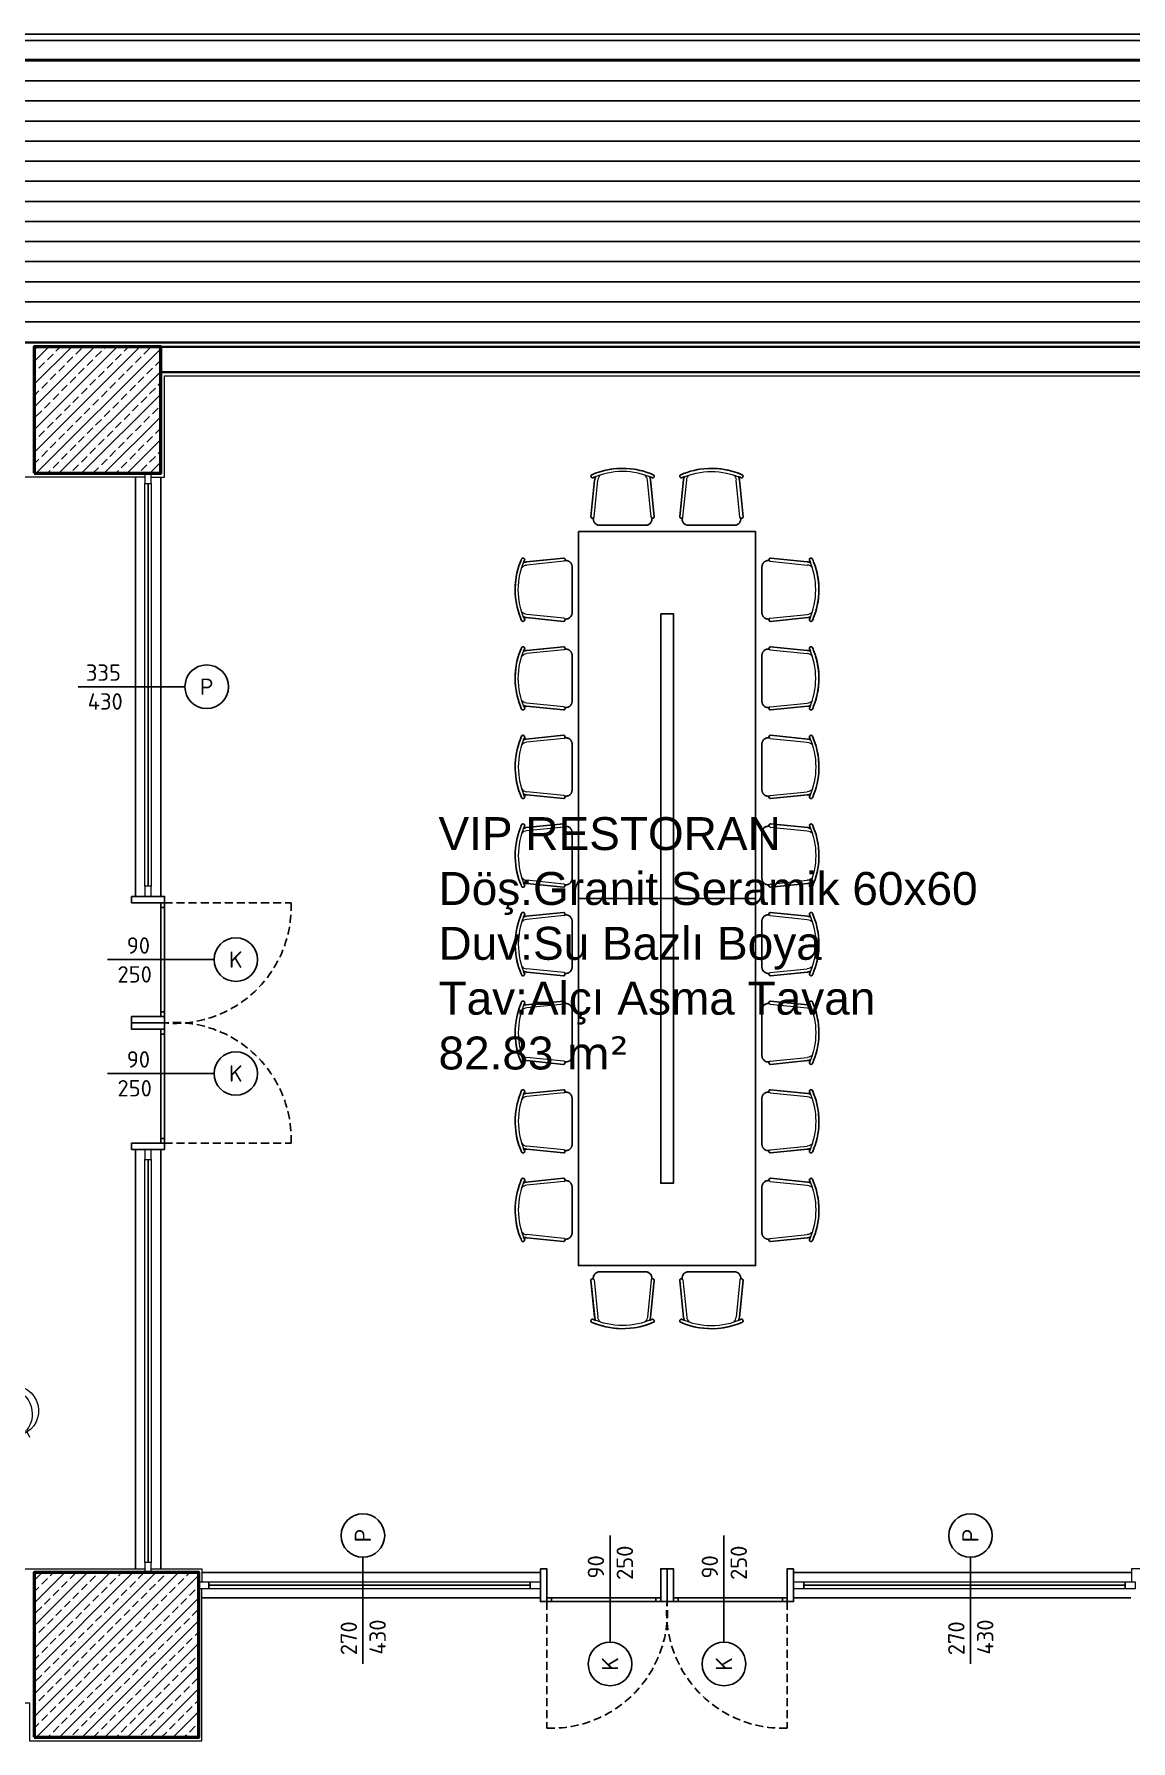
# Model space of a CAD drawing. Header units: millimetres. Extents: x 1443065 to 1517367, y 3763150 to 3779068.
# Drawn here: x 1490142 to 1491008, y 3769314 to 3770663 of the extents above; entities that cross this region are included whole.
import ezdxf
from ezdxf.enums import TextEntityAlignment as Align

# ---------------------------------------------------------------- set-up
doc = ezdxf.new("R2010")
doc.units = ezdxf.units.MM
doc.set_wipeout_variables(frame=1)
doc.linetypes.add('HIDDEN', pattern=[9.524999999999995, 6.349999999999998, -3.174999999999998])
for name, color, linetype, lineweight in [('7-mobilya Soft', 122, 'Continuous', 0), ('A_TEFRIS', 173, 'Continuous', 9), ('DUVAR', 2, 'Continuous', 35), ('MAHAL', 52, 'Continuous', 13), ('MERDIVEN', 4, 'Continuous', 20), ('SIVA', 3, 'Continuous', 9), ('TASIYICI', 170, 'Continuous', 50), ('TEFRIS', 165, 'Continuous', 15)]:
    doc.layers.add(name, color=color, linetype=linetype, lineweight=lineweight)
for name, color, linetype in [('m-DOG_', 4, 'Continuous'), ('m-DOG_gor', 8, 'Continuous'), ('m-TAR_', 8, 'Continuous'), ('m-TAR_duvar', 8, 'Continuous'), ('m-TFR_vitrifiye', 1, 'Continuous'), ('m-YAZ_poz', 7, 'Continuous')]:
    doc.layers.add(name, color=color, linetype=linetype)
doc.styles.add('mono', font='isocpeur.ttf')
doc.styles.get("Standard").update_dxf_attribs({"font": 'arial.ttf'})
pattern_1 = [(45, (67479.78899461869, -85074.44278848497), (-8.98025612106915, 8.98025612106915), []), (45, (67488.76925461856, -85074.44278848497), (-8.98025612106915, 8.98025612106915), [6.349999999999998, -3.174999999999998])]

# ---------------------------------------------------------------- blocks, each defined once
blk = doc.blocks.new('ghb')
at = {"layer": 'm-DOG_', "linetype": 'HIDDEN'}
blk.add_line((41827.41094252739, -9142.689944920046), (41827.41094252808, -9042.689944920048), dxfattribs=at)
at = {"layer": 'm-DOG_'}
for p, q in [((41741.17932292038, -9145.689944919413), (41741.17932292041, -9142.689944919412)), ((41823.64256213435, -9145.689944920025), (41823.64256213437, -9142.689944920021))]:
    blk.add_line(p, q, dxfattribs=at)
for points in [[(41732.41094252728, -9168.689944919352), (41737.41094252728, -9168.689944919388), (41737.4109425274, -9142.689944919388), (41732.41094252739, -9142.689944919352)], [(41827.41094252739, -9142.689944920046), (41737.4109425274, -9142.689944919428), (41737.41094252739, -9145.689944919428), (41827.41094252739, -9145.689944920048)], [(41832.41094252728, -9168.68994492008), (41827.4109425273, -9168.689944920048), (41827.41094252739, -9142.689944920046), (41832.4109425274, -9142.689944920081)]]:
    blk.add_lwpolyline(points, close=True, dxfattribs=at)
at = {"layer": 'm-DOG_', "linetype": 'HIDDEN'}
blk.add_arc((41824.08151017875, -9134.651984188758), 92.02228961631478, 87.9265451171631, 185.0110563108303, dxfattribs=at)
blk = doc.blocks.new('m-penpoz')
blk.add_line((-6.3904228682e-06, -1.625152809643168), (0, 0))
blk.add_circle((-2.274e-13, 0.3319539039376877), 0.3319539039375661)
blk.add_attdef('POZNO', text='', height=0.18).set_placement((-2.274e-13, 0.3319539039376877), align=Align.MIDDLE)
blk.add_attdef('HEIGHT', text='', height=0.18, rotation=90).set_placement((0.0692100438941452, -1.625152809643168), align=Align.TOP_LEFT)
blk.add_attdef('WIDTH', text='', height=0.18, rotation=90).set_placement((-6.3904228682e-06, -1.625152809643168), align=Align.BOTTOM_LEFT)
blk = doc.blocks.new('A$C20627317')
at = {"ltscale": 40}
blk.add_wipeout([(321.6671999980846, -4.25188471668791e-11), (-321.66719999804315, 4.517862924694414e-11), (-308.96208315776676, 410.4237447023186), (-306.50885096505584, 429.4709534734466), (-298.58293372382957, 461.6360425117842), (-289.7662389240968, 486.7696523349114), (-275.92078043387033, 516.7248242508955), (-259.67526352586566, 544.0261204965792), (-235.38948689660623, 575.8492555763793), (-202.0455347254989, 608.8071869034444), (-170.88061431107667, 632.1085692293632), (-153.3338743090262, 642.7875364564647), (-120.28945487761746, 658.9475974274343), (-89.04500012654648, 670.0951349049726), (-63.68400211171979, 676.5064677387558), (-31.359404333175576, 681.5000397755801), (-5.502264464681048, 683.0361233404642), (19.34637141569158, 682.4893193090596), (46.76870456087465, 679.5709072510342), (69.32894759830026, 675.3019734675088), (108.57056280892516, 663.6153504106707), (143.72887220659823, 648.0524112490181), (170.7750907618863, 632.25777302828), (203.7559499234602, 607.4486406419015), (236.20000849635255, 575.0559385648069), (257.7958968660754, 546.9941073272593), (277.0683320204921, 514.7671507757597), (290.51650575854444, 485.18596662239986), (301.01164785763194, 453.65816666873576), (308.0342746853503, 421.5664790725741), (309.0846925952394, 410.42374470223433)], dxfattribs=at).dxf.layer = '7-mobilya Soft'
at = {"layer": '7-mobilya Soft', "ltscale": 40}
for p, q in [((-308.9620831577558, 410.4237447022677), (-248.3777482087826, 410.4237447022677)), ((-261.0828650490366, 2.18279e-11), (-248.3777482087826, 410.4237447022677)), ((-254.611386997356, -3.638e-12), (-231.2584301224197, 409.0162949631266)), ((254.6113869973997, -5.82077e-11), (231.3810395598775, 409.0162949631012)), ((261.0828650491094, -3.27418e-11), (248.5003576462696, 410.4237447022097)), ((309.0846925952428, 410.4237447021803), (248.5003576462696, 410.4237447022097))]:
    blk.add_line(p, q, dxfattribs=at)
for centre, radius, start, end in [((0.061304718728934, 370.9869517081207), 251.5496445260537, 9.019777443950742, 170.9802225560286), ((0.061304718728934, 295.0483033123601), 257.8711361278607, 26.22882164304686, 153.7711783590226)]:
    blk.add_arc(centre, radius, start, end, dxfattribs=at)
blk = doc.blocks.new('fffef')
for p, q in [((0.01405929276370443, 18.50714374435483), (0, 17.93698811996728)), ((0, 17.93698811996728), (0, -18.13245018434827)), ((0.03754999596276321, 18.74407912205788), (0.01405929276370443, 18.50714374435483)), ((0.06755498819984496, 18.95158766082022), (0.03754999596276321, 18.74407912205788)), ((0.1264116161328275, 19.24965037437505), (0.06755498819984496, 18.95158766082022)), ((0.2336183594306931, 19.64294879618683), (0.1264116161328275, 19.24965037437505)), ((0.3515220879926346, 19.97409431429696), (0.2336183594306931, 19.64294879618683)), ((0.5267691205372103, 20.3663269711833), (0.3515220879926346, 19.97409431429696)), ((0.6795472257945221, 20.64913209230872), (0.5267691205372103, 20.3663269711833)), ((0.8439943745324854, 20.91230939680827), (0.6795472257945221, 20.64913209230872)), ((1.109151244163513, 21.27272022992838), (0.8439943745324854, 20.91230939680827)), ((1.365592243120773, 21.56626442752895), (1.109151244163513, 21.27272022992838)), ((1.554884523298824, 21.75614710216178), (1.365592243120773, 21.56626442752895)), ((1.814422135095811, 21.98629160126438), (1.554884523298824, 21.75614710216178)), ((2.034087365784217, 22.15779020058108), (1.814422135095811, 21.98629160126438)), ((2.253426564304391, 22.31052801539772), (2.034087365784217, 22.15779020058108)), ((2.607380195200676, 22.52282265940448), (2.253426564304391, 22.31052801539772)), ((2.963858928967966, 22.69908237218624), (2.607380195200676, 22.52282265940448)), ((3.292870722681982, 22.83199373990647), (2.963858928967966, 22.69908237218624)), ((3.656671015254688, 22.94861746122479), (3.292870722681982, 22.83199373990647)), ((4.089638742763782, 23.04887595734908), (3.656671015254688, 22.94861746122479)), ((4.38983432968962, 23.09508031915175), (4.089638742763782, 23.04887595734908)), ((4.788299357780488, 23.12796645777416), (4.38983432968962, 23.09508031915175)), ((5.369362348195864, 23.11878866620827), (4.788299357780488, 23.12796645777416)), ((5.70085881248815, 23.0830861965369), (5.369362348195864, 23.11878866620827)), ((5.530915553943487, 23.85820681607584), (5.524505461420631, 23.73044912042678)), ((5.524505461420631, 23.73044912042678), (5.526499099098146, 23.65913847880438)), ((5.526499099098146, 23.65913847880438), (5.552073331957217, 23.46660667171818)), ((5.57253482658416, 24.07728957606014), (5.530915553943487, 23.85820681607584)), ((5.552073331957217, 23.46660667171818), (5.590929993573809, 23.32406203792198)), ((5.668863237602636, 24.32008003405645), (5.57253482658416, 24.07728957606014)), ((5.590929993573809, 23.32406203792198), (5.639347434043884, 23.20132742685382)), ((5.639347434043884, 23.20132742685382), (5.67049249264528, 23.1377007868432)), ((5.769699925353052, 24.48263955352013), (5.668863237602636, 24.32008003405645)), ((5.67049249264528, 23.1377007868432), (5.687873585469788, 23.10567510125111)), ((5.687873585469788, 23.10567510125111), (5.70085881248815, 23.0830861965369)), ((5.831171458266908, 24.56038034617086), (5.769699925353052, 24.48263955352013)), ((5.941649860295001, 24.67429229125264), (5.831171458266908, 24.56038034617086)), ((6.069759016914759, 24.77666787465569), (5.941649860295001, 24.67429229125264)), ((6.263776824082015, 24.88830252087791), (6.069759016914759, 24.77666787465569)), ((6.362135538773146, 24.92903325942461), (6.263776824082015, 24.88830252087791)), ((6.41188684469671, 24.94609014689922), (6.362135538773146, 24.92903325942461)), ((6.546436415490462, 24.98118978543789), (6.41188684469671, 24.94609014689922)), ((6.669237601890927, 25), (6.546436415490462, 24.98118978543789)), ((35.76894547880511, 22.06719486243674), (6.669237601890927, 25)), ((36.03980337321991, 22.03989653260214), (35.76894547880511, 22.06719486243674)), ((36.4057819719601, 21.99870881147217), (36.03980337321991, 22.03989653260214)), ((36.83288017139421, 21.91584285645513), (36.4057819719601, 21.99870881147217)), ((37.24373831480625, 21.79901331561268), (36.83288017139421, 21.91584285645513)), ((37.64747934788465, 21.64606803961215), (37.24373831480625, 21.79901331561268)), ((37.45658669952536, 23.71688661174267), (37.45386391956708, 23.63057393496274)), ((37.45386391956708, 23.63057393496274), (37.56293610084685, 23.38378488196759)), ((37.46847039679415, 23.83005233493168), (37.45658669952536, 23.71688661174267)), ((37.51335781090893, 24.02983005318674), (37.46847039679415, 23.83005233493168)), ((37.57826785964426, 24.20087881479412), (37.51335781090893, 24.02983005318674)), ((37.56293610084685, 23.38378488196759), (37.65189409724553, 23.18146212951979)), ((37.66943696435192, 24.36810424301075), (37.57826785964426, 24.20087881479412)), ((37.92869966669241, 21.51518357166788), (37.64747934788465, 21.64606803961215)), ((37.65189409724553, 23.18146212951979), (37.76989068248076, 22.90980552433757)), ((37.78220327332383, 24.52021780033829), (37.66943696435192, 24.36810424301075)), ((37.76989068248076, 22.90980552433757), (38.47746195358923, 21.1941590293427)), ((37.88065780058969, 24.62393807427725), (37.78220327332383, 24.52021780033829)), ((37.98430758839822, 24.71290303760907), (37.88065780058969, 24.62393807427725)), ((38.21014297034708, 21.36214320594445), (37.92869966669241, 21.51518357166788)), ((38.14069940807531, 24.81775456672767), (37.98430758839822, 24.71290303760907)), ((38.30341910314746, 24.89748435572255), (38.14069940807531, 24.81775456672767)), ((38.47746195358923, 21.1941590293427), (38.21014297034708, 21.36214320594445)), ((38.4936741591373, 24.95973952102941), (38.30341910314746, 24.89748435572255)), ((38.70129871190875, 24.99455556130852), (38.4936741591373, 24.95973952102941)), ((38.91126653351239, 24.99717112304643), (38.70129871190875, 24.99455556130852)), ((39.17745367836324, 24.95341021570493), (38.91126653351239, 24.99717112304643)), ((39.35808134090621, 24.8912586508377), (39.17745367836324, 24.95341021570493)), ((39.51568542025052, 24.8120629566256), (39.35808134090621, 24.8912586508377)), ((39.63086226049927, 24.73653721049777), (39.51568542025052, 24.8120629566256)), ((39.73469118887442, 24.65266766468994), (39.63086226049927, 24.73653721049777)), ((39.82694538132637, 24.44550506721134), (39.73469118887442, 24.65266766468994)), ((39.9788302660163, 24.09978977046558), (39.82694538132637, 24.44550506721134)), ((40.35471767539275, 23.21781614085194), (39.9788302660163, 24.09978977046558)), ((40.82012468902394, 22.06815923127579), (40.35471767539275, 23.21781614085194)), ((41.34930821321905, 20.67074158685864), (40.82012468902394, 22.06815923127579)), ((41.99579713642015, 18.80309068263159), (41.34930821321905, 20.67074158685864)), ((42.80407469710917, 16.13093966603628), (41.99579713642015, 18.80309068263159)), ((43.53790232600295, 13.20321505653556), (42.80407469710917, 16.13093966603628)), ((44.14468849165132, 10.12408943579067), (43.53790232600295, 13.20321505653556)), ((44.5566511171055, 7.301495724124834), (44.14468849165132, 10.12408943579067)), ((44.81493617681554, 4.722431955276988), (44.5566511171055, 7.301495724124834)), ((44.98403495046659, 1.388016326236539), (44.81493617681554, 4.722431955276988)), ((44.95507263284526, -2.32815988335642), (44.98403495046659, 1.388016326236539)), ((43.42676265494083, -13.68945376414922), (43.97615625726758, -11.06891504352097)), ((43.97615625726758, -11.06891504352097), (44.29436777308001, -9.201403457554989)), ((44.29436777308001, -9.201403457554989), (44.69056339623057, -6.103325845848303)), ((44.69056339623057, -6.103325845848303), (44.95507263284526, -2.32815988335642)), ((0, -18.13245018434827), (0.03442191553767771, -18.7181414742081)), ((0.03442191553767771, -18.7181414742081), (0.09750190886552446, -19.11505512340227)), ((0.09750190886552446, -19.11505512340227), (0.2496738619229291, -19.69270708042313)), ((0.2496738619229291, -19.69270708042313), (0.3378749538678676, -19.93926784369978)), ((0.3378749538678676, -19.93926784369978), (0.5192992401716765, -20.35130590311019)), ((0.5192992401716765, -20.35130590311019), (0.7056000966695137, -20.6933346936712)), ((0.7056000966695137, -20.6933346936712), (0.9665036988444626, -21.08726110696443)), ((0.9665036988444626, -21.08726110696443), (1.242265884968219, -21.43084893535706)), ((1.242265884968219, -21.43084893535706), (1.500622064457275, -21.70377403750899)), ((1.500622064457275, -21.70377403750899), (1.8726622297836, -22.03370106974035)), ((1.8726622297836, -22.03370106974035), (2.291601849370636, -22.3353752916446)), ((2.291601849370636, -22.3353752916446), (2.849227118334966, -22.64622643173789)), ((2.849227118334966, -22.64622643173789), (3.35478252597386, -22.85402401763713)), ((3.35478252597386, -22.85402401763713), (4.07636856843601, -23.04640022260719)), ((4.07636856843601, -23.04640022260719), (4.600834379729349, -23.11649139682413)), ((4.600834379729349, -23.11649139682413), (5, -23.13245018434827)), ((5, -23.13245018434827), (5.386173136881553, -23.11751490892493)), ((5.386173136881553, -23.11751490892493), (5.562809422815917, -23.10067376561346)), ((5.539888792613056, -23.53288251796039), (5.526227758498862, -23.66416517345351)), ((5.526227758498862, -23.66416517345351), (5.530915553943487, -23.85820681604673)), ((5.530915553943487, -23.85820681604673), (5.538424794824095, -23.91843395275646)), ((5.538424794824095, -23.91843395275646), (5.564807633083547, -24.04865590762347)), ((5.579919758543838, -23.3584464598971), (5.539888792613056, -23.53288251796039)), ((5.562809422815917, -23.10067376561346), (5.605834955262253, -23.0956108715618)), ((5.564807633083547, -24.04865590762347), (5.613752456993097, -24.19933804339962)), ((5.621492275444325, -23.24241947868722), (5.579919758543838, -23.3584464598971)), ((5.605834955262253, -23.0956108715618), (5.657404625409981, -23.08904368779622)), ((5.613752456993097, -24.19933804339962), (5.672625534876715, -24.32724748327746)), ((5.70085881248815, -23.08308619650779), (5.621492275444325, -23.24241947868722)), ((5.657404625409981, -23.08904368779622), (5.70085881248815, -23.08308619650779)), ((5.672625534876715, -24.32724748327746), (5.73379231209401, -24.4307690494752)), ((5.73379231209401, -24.4307690494752), (5.804785208660178, -24.52851969920448)), ((5.804785208660178, -24.52851969920448), (5.865016592986649, -24.59836554102367)), ((5.865016592986649, -24.59836554102367), (5.948068490542937, -24.68009571440052)), ((5.948068490542937, -24.68009571440052), (6.044189286418259, -24.75832639605505)), ((6.044189286418259, -24.75832639605505), (6.144965438899817, -24.82538512308383)), ((6.144965438899817, -24.82538512308383), (6.230090430006385, -24.87207289601793)), ((6.230090430006385, -24.87207289601793), (6.341640509606805, -24.92133135531913)), ((6.341640509606805, -24.92133135531913), (6.455097382713575, -24.95907906710636)), ((6.455097382713575, -24.95907906710636), (6.55812572632567, -24.98351084050955)), ((6.55812572632567, -24.98351084050955), (6.669237601861823, -25)), ((6.669237601861823, -25), (36.16453940107021, -22.0288921998872)), ((36.16453940107021, -22.0288921998872), (36.50752323042252, -21.98242041256162)), ((36.50752323042252, -21.98242041256162), (36.76773053366924, -21.93096743250499)), ((36.76773053366924, -21.93096743250499), (36.98865179237328, -21.87595890532248)), ((36.98865179237328, -21.87595890532248), (37.20223905975581, -21.81253717580694)), ((37.20223905975581, -21.81253717580694), (37.42066043359227, -21.73684285063064)), ((37.42066043359227, -21.73684285063064), (37.60436258971458, -21.66430992094683)), ((38.47746195358923, -21.1941590293136), (37.4538647881709, -23.62903153314255)), ((37.4538647881709, -23.62903153314255), (37.48158877639798, -23.90473741811002)), ((37.48158877639798, -23.90473741811002), (37.59767532051774, -24.24147199749132)), ((37.59767532051774, -24.24147199749132), (37.72163761674892, -24.44401711554383)), ((37.60436258971458, -21.66430992094683), (37.82633908218122, -21.56526660351665)), ((37.72163761674892, -24.44401711554383), (37.87268422049237, -24.61631042551016)), ((37.82633908218122, -21.56526660351665), (38.08801309615956, -21.43140227181721)), ((37.87268422049237, -24.61631042551016), (38.03914282363257, -24.75326756082359)), ((38.03914282363257, -24.75326756082359), (38.26257238470134, -24.87994318411802)), ((38.08801309615956, -21.43140227181721), (38.34430058859289, -21.2807530144928)), ((38.26257238470134, -24.87994318411802), (38.52061304269591, -24.96613165232702)), ((38.34430058859289, -21.2807530144928), (38.47746195358923, -21.1941590293136)), ((38.52061304269591, -24.96613165232702), (38.73798630028614, -24.99734056793386)), ((38.73798630028614, -24.99734056793386), (38.94037415634375, -24.9949855459854)), ((38.94037415634375, -24.9949855459854), (39.05754290451296, -24.97981569133117)), ((39.05754290451296, -24.97981569133117), (39.18467587421765, -24.95145545364358)), ((39.18467587421765, -24.95145545364358), (39.34783202316612, -24.89555749113788)), ((39.34783202316612, -24.89555749113788), (39.4436364749854, -24.85143345984397)), ((39.4436364749854, -24.85143345984397), (39.57669886361691, -24.77412227613968)), ((39.57669886361691, -24.77412227613968), (39.67396701819962, -24.70373577368446)), ((39.67396701819962, -24.70373577368446), (39.73469118887442, -24.65266766474815)), ((39.73469118887442, -24.65266766474815), (40.15330029831966, -23.69524175350671)), ((40.15330029831966, -23.69524175350671), (40.84280775723164, -22.01034099768731)), ((40.84280775723164, -22.01034099768731), (41.83670660038479, -19.2814908317232)), ((41.83670660038479, -19.2814908317232), (42.70089219490183, -16.49838314956287)), ((42.70089219490183, -16.49838314956287), (43.42676265494083, -13.68945376414922))]:
    blk.add_line(p, q)
at = {"layer": 'A_TEFRIS'}
for p, q in [((2.91038304567337e-11, 18.13245018437738), (0, -18.13245018437738)), ((6.418998421955621, 22.51255545736058), (35.7895641932555, 19.55245198990451)), ((6.669237601861823, 25), (36.03980337319081, 22.03989653260214)), ((6.418998421955621, -22.51255545736058), (35.7895641932555, -19.55245198990451)), ((6.669237601861823, -25), (36.03980337319081, -22.03989653260214))]:
    blk.add_line(p, q, dxfattribs=at)
for centre, radius, start, end in [((5.000000000029104, 18.13245018437738), 4.999999999999931, 81.94221447893216, 180), ((6.800861303083366, 23.73044912039768), 1.276355841667295, 95.91912817277141, 252.5915123867762), ((35.40822639441467, 14.01152891054517), 5.553187190158356, 37.22125428914391, 85.42676924006958), ((35.65846256868099, 17.00487762043485), 5.049439202045527, 56.06308941481129, 85.66881772057431), ((38.82328998460434, 23.63057393493364), 1.369426065037198, 48.27660498574307, 180.0645329716087), ((-15.34571630202117, 0), 57.84571630200276, 335.8903820133298, 24.10961798667014), ((-15.34570076118689, 0), 60.34570076119327, 335.8878509100308, 24.11214908996916), ((5, -18.13245018437738), 4.999999999999931, 180, 278.0577855210678), ((6.800861303083366, -23.73044912045589), 1.276355841667295, 107.4084876132238, 264.0808718272286), ((35.40822639441467, -14.01152891060337), 5.553187190158356, 274.5732307599305, 322.7787457108561), ((35.65846256868099, -17.00487762043485), 5.049439202045527, 274.3311822794257, 303.9369105851887), ((38.82328998457524, -23.63057393493364), 1.369426065037198, 179.9354670283913, 311.7233950142569)]:
    blk.add_arc(centre, radius, start, end, dxfattribs=at)

msp = doc.modelspace()

# ---------------------------------------------------------------- hatches: boundary and pattern name
at = {"layer": 'm-TAR_'}
h = msp.add_hatch(dxfattribs=at)
h.set_pattern_fill('LINE', color=256, scale=5)
h.set_pattern_definition([(0, (-15163.95105518471, -59043.38853129372), (0, 15.875), [])])
h.paths.add_polyline_path([(1486820.058862309, 3770642.634339366), (1491121.739212228, 3770642.634339366), (1491121.739212228, 3770418.520503873), (1486820.058862309, 3770418.520503873)])
at = {"layer": 'm-TAR_duvar'}
h = msp.add_hatch(dxfattribs=at)
h.set_pattern_fill('ANSI33', color=256, scale=2)
h.set_pattern_definition([(45, (67479.78899461869, -87954.94781387178), (-8.98025612106915, 8.98025612106915), []), (45, (67488.76925461856, -87954.94781387178), (-8.98025612106915, 8.98025612106915), [6.349999999999998, -3.174999999999998])])
h.paths.add_polyline_path([(1490141.739208604, 3770315.634332545), (1490241.739208604, 3770315.634332545), (1490241.739208604, 3770415.634332545), (1490141.739208604, 3770415.634332545)])
h = msp.add_hatch(dxfattribs=at)
h.set_pattern_fill('ANSI33', color=256, scale=2)
h.set_pattern_definition(pattern_1)
h.paths.add_polyline_path([(1490271.737936954, 3769447.086053911), (1490141.739332254, 3769447.086053911), (1490141.739332254, 3769317.086164233), (1490271.737936954, 3769317.086164233)])
h = msp.add_hatch(dxfattribs=at)
h.set_pattern_fill('ANSI33', color=256, scale=2)
h.set_pattern_definition(pattern_1)
h.paths.add_polyline_path([(1490271.737936954, 3769447.086053911), (1490141.739332254, 3769447.086053911), (1490141.739332254, 3769317.086164233), (1490271.737936954, 3769317.086164233)])

# ---------------------------------------------------------------- linework, layer by layer
at = {"layer": 'DUVAR'}
for p, q in [((1490241.739212229, 3770415.634346186), (1491041.739212228, 3770415.634346186)), ((1490241.739212229, 3770395.634346186), (1491041.739212228, 3770395.634346186))]:
    msp.add_line(p, q, dxfattribs=at)
at = {"layer": 'm-DOG_gor', "linetype": 'Continuous'}
for p, q in [((1490221.735010466, 3769981.36037924), (1490221.735010466, 3770312.634424798)), ((1490241.735010466, 3769981.36037924), (1490241.735010467, 3770312.634424798)), ((1490231.735010466, 3770307.6344248), (1490231.735010466, 3769989.360379238)), ((1490221.739212228, 3769450.086248243), (1490221.739212229, 3769781.360300626)), ((1490231.739212229, 3769773.360300626), (1490231.739212229, 3769455.086255063)), ((1490241.739212229, 3769450.086248243), (1490241.739212229, 3769781.360300626)), ((1490274.189053793, 3769447.086255066), (1490541.739212228, 3769447.086255066)), ((1490533.739212228, 3769437.086255065), (1490279.737940582, 3769437.086255065)), ((1490741.739495309, 3769447.082322848), (1491008.739459859, 3769447.082322848)), ((1491003.739459859, 3769437.082322846), (1490749.739495309, 3769437.082322846)), ((1490274.189053793, 3769427.086255064), (1490541.739212228, 3769427.086255064)), ((1490274.189053793, 3769427.086255064), (1490541.739212228, 3769427.086255064)), ((1490741.739495309, 3769427.082322846), (1491008.189053791, 3769427.082322846)), ((1490741.739495309, 3769427.082322846), (1491008.189053791, 3769427.082322846))]:
    msp.add_line(p, q, dxfattribs=at)
at = {"layer": 'm-TFR_vitrifiye'}
for p, q in [((1491141.739212228, 3770662.634339366), (1486820.058862309, 3770662.634339366)), ((1491136.739212228, 3770657.634339366), (1486820.058862309, 3770657.634339366)), ((1491121.739212228, 3770642.634339368), (1486820.058862309, 3770642.634339366)), ((1490711.739212229, 3769979.634346186), (1490571.739212228, 3769979.634346186))]:
    msp.add_line(p, q, dxfattribs=at)
for points in [[(1490571.739212228, 3770269.634346186), (1490711.739212229, 3770269.634346186), (1490711.739212228, 3769689.634346186), (1490571.739212228, 3769689.634346186)], [(1490636.739212228, 3770204.634346186), (1490646.739212229, 3770204.634346186), (1490646.739212228, 3769754.634346186), (1490636.739212228, 3769754.634346186)]]:
    msp.add_lwpolyline(points, close=True, dxfattribs=at)
at = {"layer": 'MERDIVEN'}
for p, q in [((1490241.739212229, 3770410.634346136), (1490241.738500714, 3770410.634346237)), ((1490241.739212229, 3770395.634345985), (1490241.736366171, 3770395.63434639))]:
    msp.add_line(p, q, dxfattribs=at)
for points in [[(1490234.235010466, 3770307.6344248), (1490234.235010466, 3770315.6344248), (1490229.235010466, 3770315.6344248), (1490229.235010466, 3770307.6344248)], [(1490234.235010466, 3769989.360379238), (1490229.235010466, 3769989.360379238), (1490229.235010466, 3770307.6344248), (1490234.235010466, 3770307.6344248)], [(1490234.235010466, 3769981.360379238), (1490234.235010466, 3769989.360379238), (1490229.235010466, 3769989.360379238), (1490229.235010466, 3769981.360379238)], [(1490234.239212229, 3769773.360300626), (1490234.239212229, 3769781.360300626), (1490229.239212229, 3769781.360300626), (1490229.239212229, 3769773.360300626)], [(1490234.239212229, 3769455.086255063), (1490229.239212229, 3769455.086255063), (1490229.239212229, 3769773.360300626), (1490234.239212229, 3769773.360300626)], [(1490234.239212229, 3769447.086255063), (1490234.239212229, 3769455.086255063), (1490229.239212229, 3769455.086255063), (1490229.239212229, 3769447.086255063)], [(1490271.737940582, 3769434.586255065), (1490279.737940582, 3769434.586255065), (1490279.737940582, 3769439.586255066), (1490271.737940582, 3769439.586255066)], [(1490279.737940582, 3769434.586255065), (1490533.739212228, 3769434.586255065), (1490533.739212228, 3769439.586255066), (1490279.737940582, 3769439.586255066)], [(1490533.739212228, 3769434.586255065), (1490541.739212228, 3769434.586255065), (1490541.739212228, 3769439.586255066), (1490533.739212228, 3769439.586255066)], [(1490741.739495309, 3769434.582322848), (1490749.739495309, 3769434.582322848), (1490749.739495309, 3769439.582322848), (1490741.739495309, 3769439.582322848)], [(1490749.739495309, 3769434.582322848), (1491003.739459859, 3769434.582322846), (1491003.739459859, 3769439.582322846), (1490749.739495309, 3769439.582322848)], [(1491003.739459859, 3769434.582322848), (1491011.739459859, 3769434.582322848), (1491011.739459859, 3769439.582322848), (1491003.739459859, 3769439.582322848)]]:
    msp.add_lwpolyline(points, close=True, dxfattribs=at)
at = {"layer": 'SIVA'}
msp.add_line((1489195.228750889, 3769450.086248243), (1490229.239212229, 3769450.086248243), dxfattribs=at)
for points in [[(1490229.235010467, 3770312.634424798), (1490028.948130689, 3770312.634424798), (1490028.948130689, 3770403.134339364)], [(1490234.235010466, 3770312.634346186), (1490244.738784731, 3770312.634346186), (1490244.750185509, 3770392.63434436), (1491038.739212228, 3770392.63434436), (1491038.739212228, 3770312.520545836), (1491118.739212228, 3770312.520505388), (1491118.739212235, 3769450.086067551), (1491008.739459859, 3769450.086067551), (1491008.739459859, 3769439.582322848)], [(1490234.239215726, 3769450.086286479), (1490274.189053793, 3769450.086251569), (1490274.189053793, 3769439.586255066)], [(1489195.228750889, 3769434.086248242), (1489340.398888594, 3769434.086248242), (1489340.398888594, 3769344.086248243), (1489446.398888594, 3769344.086248243), (1489446.398888594, 3769434.086248243), (1490028.739212229, 3769434.086248243), (1490028.739212229, 3769344.086826243), (1490138.189053793, 3769344.086826243), (1490138.189053793, 3769314.086286479), (1490274.189053793, 3769314.086286479), (1490274.189053793, 3769434.586255066)], [(1489195.228750889, 3769434.086248242), (1489340.398888594, 3769434.086248242), (1489340.398888594, 3769344.086248243), (1489446.398888594, 3769344.086248243), (1489446.398888594, 3769434.086248243), (1490028.739212229, 3769434.086248243), (1490028.739212229, 3769344.086826243), (1490138.189053793, 3769344.086826243), (1490138.189053793, 3769314.086286479), (1490274.189053793, 3769314.086286479), (1490274.189053793, 3769434.586255066)]]:
    msp.add_lwpolyline(points, dxfattribs=at)
at = {"layer": 'TASIYICI'}
for points in [[(1490141.739212229, 3770315.634346186), (1490241.739212229, 3770315.634346186), (1490241.739212229, 3770415.634346186), (1490141.739212229, 3770415.634346186)], [(1490141.73933588, 3769317.086177876), (1490271.737940582, 3769317.086177876), (1490271.737940582, 3769447.086067551), (1490141.73933588, 3769447.086067551)], [(1490141.73933588, 3769317.086177876), (1490271.737940582, 3769317.086177876), (1490271.737940582, 3769447.086067551), (1490141.73933588, 3769447.086067551)]]:
    msp.add_lwpolyline(points, close=True, dxfattribs=at)

# ---------------------------------------------------------------- block references
at = {"layer": 'm-TFR_vitrifiye'}
for p, rotation in [((1490606.641481197, 3770274.529413583), 89.99999999999999), ((1490566.739212228, 3770083.611137917), 180), ((1490566.739212229, 3770013.611137917), 180), ((1490566.739212228, 3769943.611137917), 180), ((1490566.739212228, 3769873.611137917), 180), ((1490566.739212228, 3769803.611137917), 180), ((1490566.739212228, 3769733.611137917), 180), ((1490676.836943261, 3769684.73927879), 270)]:
    msp.add_blockref('fffef', p, dxfattribs=dict(at, rotation=rotation))
at = {"layer": 'm-TFR_vitrifiye', "xscale": -1}
for p, rotation in [((1490676.836943261, 3770274.529413583), 270), ((1490716.739212229, 3770083.611137917), 180), ((1490716.739212228, 3770013.611137917), 180), ((1490716.739212229, 3769943.611137917), 180), ((1490716.739212229, 3769873.611137917), 180), ((1490716.739212228, 3769803.611137917), 180), ((1490716.739212228, 3769733.611137917), 180), ((1490606.641481197, 3769684.73927879), 90)]:
    msp.add_blockref('fffef', p, dxfattribs=dict(at, rotation=rotation))
for p in [(1490566.739212228, 3770223.611137917), (1490566.739212229, 3770153.611137917)]:
    msp.add_blockref('fffef', p, dxfattribs=at)
at = {"layer": 'm-TFR_vitrifiye'}
for p in [(1490716.739212229, 3770223.611137917), (1490716.739212228, 3770153.611137917)]:
    msp.add_blockref('fffef', p, dxfattribs=at)
at = {"layer": 'm-TFR_vitrifiye', "extrusion": (-0.01615192247675621, 0.004052648444223333, 0.9998613361066087), "xscale": -0.08000000000000096, "yscale": 0.08000000000000117, "zscale": 0.08000000000000085, "rotation": 38.79467108677962}
msp.add_blockref('A$C20627317', (-4018867.228050172, 527847.1953211133, -8791.238869556713), dxfattribs=at)
at = {"layer": 'm-YAZ_poz'}
ref = msp.add_blockref('m-penpoz', (1490260.858971292, 3770146.997555863), dxfattribs=dict(at, xscale=51.83999999999998, yscale=51.83999999999998, zscale=51.83999999999998, rotation=270.0004505966874))
ref.add_attrib('WIDTH', '335', dxfattribs={"layer": '0', "height": 12.96, "style": 'mono'}).set_placement((1490210.30704964, 3770147.7872809), align=Align.BOTTOM_RIGHT)
ref.add_attrib('HEIGHT', '430', dxfattribs={"layer": '0', "height": 12.96, "style": 'mono'}).set_placement((1490211.756037978, 3770124.984704316), align=Align.BOTTOM_RIGHT)
ref.add_attrib('POZNO', 'P', dxfattribs={"layer": '0', "height": 12.96, "style": 'mono'}).set_placement((1490278.067461638, 3770146.997691198), align=Align.MIDDLE_CENTER)
ref = msp.add_blockref('m-penpoz', (1490283.863566276, 3769931.36055671), dxfattribs=dict(at, xscale=51.83999999999998, yscale=51.83999999999998, zscale=51.83999999999998, rotation=270.0004505966874))
ref.add_attrib('WIDTH', '90', dxfattribs={"layer": '0', "height": 12.96, "style": 'mono'}).set_placement((1490233.311644624, 3769932.150281748), align=Align.BOTTOM_RIGHT)
ref.add_attrib('HEIGHT', '250', dxfattribs={"layer": '0', "height": 12.96, "style": 'mono'}).set_placement((1490234.760632962, 3769909.347705163), align=Align.BOTTOM_RIGHT)
ref.add_attrib('POZNO', 'K', dxfattribs={"layer": '0', "height": 12.96, "style": 'mono'}).set_placement((1490301.072056622, 3769931.360692043), align=Align.MIDDLE_CENTER)
ref = msp.add_blockref('m-penpoz', (1490283.863566276, 3769841.36055671), dxfattribs=dict(at, xscale=51.83999999999998, yscale=51.83999999999998, zscale=51.83999999999998, rotation=270.0004505966874))
ref.add_attrib('WIDTH', '90', dxfattribs={"layer": '0', "height": 12.96, "style": 'mono'}).set_placement((1490233.311644624, 3769842.150281748), align=Align.BOTTOM_RIGHT)
ref.add_attrib('HEIGHT', '250', dxfattribs={"layer": '0', "height": 12.96, "style": 'mono'}).set_placement((1490234.760632962, 3769819.347705163), align=Align.BOTTOM_RIGHT)
ref.add_attrib('POZNO', 'K', dxfattribs={"layer": '0', "height": 12.96, "style": 'mono'}).set_placement((1490301.072056622, 3769841.360692043), align=Align.MIDDLE_CENTER)
ref = msp.add_blockref('m-penpoz', (1490401.464056224, 3769459.113732463), dxfattribs=dict(at, xscale=51.83999999999998, yscale=51.83999999999998, zscale=51.83999999999998, rotation=0.0004505966874107999))
ref.add_attrib('WIDTH', '270', dxfattribs={"layer": '0', "height": 12.96, "rotation": 90, "style": 'mono'}).set_placement((1490400.674331186, 3769408.56181081), align=Align.BOTTOM_RIGHT)
ref.add_attrib('HEIGHT', '430', dxfattribs={"layer": '0', "height": 12.96, "rotation": 90, "style": 'mono'}).set_placement((1490423.47690777, 3769410.010799148), align=Align.BOTTOM_RIGHT)
ref.add_attrib('POZNO', 'P', dxfattribs={"layer": '0', "height": 12.96, "rotation": 90, "style": 'mono'}).set_placement((1490401.46392089, 3769476.322222808), align=Align.MIDDLE_CENTER)
ref = msp.add_blockref('m-penpoz', (1490401.464056224, 3769459.113732463), dxfattribs=dict(at, xscale=51.83999999999998, yscale=51.83999999999998, zscale=51.83999999999998, rotation=0.0004505966874107999))
ref.add_attrib('WIDTH', '270', dxfattribs={"layer": '0', "height": 12.96, "rotation": 90, "style": 'mono'}).set_placement((1490400.674331186, 3769408.56181081), align=Align.BOTTOM_RIGHT)
ref.add_attrib('HEIGHT', '430', dxfattribs={"layer": '0', "height": 12.96, "rotation": 90, "style": 'mono'}).set_placement((1490423.47690777, 3769410.010799148), align=Align.BOTTOM_RIGHT)
ref.add_attrib('POZNO', 'P', dxfattribs={"layer": '0', "height": 12.96, "rotation": 90, "style": 'mono'}).set_placement((1490401.46392089, 3769476.322222808), align=Align.MIDDLE_CENTER)
ref = msp.add_blockref('m-penpoz', (1490881.464227256, 3769459.109800244), dxfattribs=dict(at, xscale=51.83999999999998, yscale=51.83999999999998, zscale=51.83999999999998, rotation=0.0004505966874107999))
ref.add_attrib('WIDTH', '270', dxfattribs={"layer": '0', "height": 12.96, "rotation": 90, "style": 'mono'}).set_placement((1490880.674502217, 3769408.557878593), align=Align.BOTTOM_RIGHT)
ref.add_attrib('HEIGHT', '430', dxfattribs={"layer": '0', "height": 12.96, "rotation": 90, "style": 'mono'}).set_placement((1490903.477078802, 3769410.00686693), align=Align.BOTTOM_RIGHT)
ref.add_attrib('POZNO', 'P', dxfattribs={"layer": '0', "height": 12.96, "rotation": 90, "style": 'mono'}).set_placement((1490881.464091921, 3769476.31829059), align=Align.MIDDLE_CENTER)
ref = msp.add_blockref('m-penpoz', (1490881.464227256, 3769459.109800244), dxfattribs=dict(at, xscale=51.83999999999998, yscale=51.83999999999998, zscale=51.83999999999998, rotation=0.0004505966874107999))
ref.add_attrib('WIDTH', '270', dxfattribs={"layer": '0', "height": 12.96, "rotation": 90, "style": 'mono'}).set_placement((1490880.674502217, 3769408.557878593), align=Align.BOTTOM_RIGHT)
ref.add_attrib('HEIGHT', '430', dxfattribs={"layer": '0', "height": 12.96, "rotation": 90, "style": 'mono'}).set_placement((1490903.477078802, 3769410.00686693), align=Align.BOTTOM_RIGHT)
ref.add_attrib('POZNO', 'P', dxfattribs={"layer": '0', "height": 12.96, "rotation": 90, "style": 'mono'}).set_placement((1490881.464091921, 3769476.31829059), align=Align.MIDDLE_CENTER)
ref = msp.add_blockref('m-penpoz', (1490596.73827589, 3769392.061796339), dxfattribs=dict(at, xscale=-51.83999999999998, yscale=51.83999999999998, zscale=51.83999999999998, rotation=179.9986482057569))
ref.add_attrib('WIDTH', '90', dxfattribs={"layer": '0', "height": 12.96, "rotation": 89.99909880244422, "style": 'mono'}).set_placement((1490595.949631361, 3769460.757730406), align=Align.BOTTOM_RIGHT)
ref.add_attrib('HEIGHT', '250', dxfattribs={"layer": '0', "height": 12.96, "rotation": 89.99909880244422, "style": 'mono'}).set_placement((1490618.752327844, 3769468.380383407), align=Align.BOTTOM_RIGHT)
ref.add_attrib('POZNO', 'K', dxfattribs={"layer": '0', "height": 12.96, "rotation": 89.99909880244422, "style": 'mono'}).set_placement((1490596.737869885, 3769374.853305997), align=Align.MIDDLE_CENTER)
ref = msp.add_blockref('m-penpoz', (1490596.73827589, 3769392.061796339), dxfattribs=dict(at, xscale=-51.83999999999998, yscale=51.83999999999998, zscale=51.83999999999998, rotation=179.9986482057569))
ref.add_attrib('WIDTH', '90', dxfattribs={"layer": '0', "height": 12.96, "rotation": 89.99909880244422, "style": 'mono'}).set_placement((1490595.949631361, 3769460.757730406), align=Align.BOTTOM_RIGHT)
ref.add_attrib('HEIGHT', '250', dxfattribs={"layer": '0', "height": 12.96, "rotation": 89.99909880244422, "style": 'mono'}).set_placement((1490618.752327844, 3769468.380383407), align=Align.BOTTOM_RIGHT)
ref.add_attrib('POZNO', 'K', dxfattribs={"layer": '0', "height": 12.96, "rotation": 89.99909880244422, "style": 'mono'}).set_placement((1490596.737869885, 3769374.853305997), align=Align.MIDDLE_CENTER)
ref = msp.add_blockref('m-penpoz', (1490686.738287675, 3769392.060380741), dxfattribs=dict(at, xscale=-51.83999999999998, yscale=51.83999999999998, zscale=51.83999999999998, rotation=179.9986482057569))
ref.add_attrib('WIDTH', '90', dxfattribs={"layer": '0', "height": 12.96, "rotation": 89.99909880244422, "style": 'mono'}).set_placement((1490685.949643146, 3769460.756314808), align=Align.BOTTOM_RIGHT)
ref.add_attrib('HEIGHT', '250', dxfattribs={"layer": '0', "height": 12.96, "rotation": 89.99909880244422, "style": 'mono'}).set_placement((1490708.752339629, 3769468.378967809), align=Align.BOTTOM_RIGHT)
ref.add_attrib('POZNO', 'K', dxfattribs={"layer": '0', "height": 12.96, "rotation": 89.99909880244422, "style": 'mono'}).set_placement((1490686.73788167, 3769374.851890399), align=Align.MIDDLE_CENTER)
ref = msp.add_blockref('m-penpoz', (1490686.738287675, 3769392.060380741), dxfattribs=dict(at, xscale=-51.83999999999998, yscale=51.83999999999998, zscale=51.83999999999998, rotation=179.9986482057569))
ref.add_attrib('WIDTH', '90', dxfattribs={"layer": '0', "height": 12.96, "rotation": 89.99909880244422, "style": 'mono'}).set_placement((1490685.949643146, 3769460.756314808), align=Align.BOTTOM_RIGHT)
ref.add_attrib('HEIGHT', '250', dxfattribs={"layer": '0', "height": 12.96, "rotation": 89.99909880244422, "style": 'mono'}).set_placement((1490708.752339629, 3769468.378967809), align=Align.BOTTOM_RIGHT)
ref.add_attrib('POZNO', 'K', dxfattribs={"layer": '0', "height": 12.96, "rotation": 89.99909880244422, "style": 'mono'}).set_placement((1490686.73788167, 3769374.851890399), align=Align.MIDDLE_CENTER)
at = {"layer": 'TEFRIS', "xscale": -1}
for p, rotation in [((1499387.758144823, 3728149.021363651), 270.0004505984963), ((1448909.25647109, 3760281.722310309), 179.9995494009407), ((1448909.25647109, 3760281.722310309), 179.9995494009407)]:
    msp.add_blockref('ghb', p, dxfattribs=dict(at, rotation=rotation))
at = {"layer": 'TEFRIS'}
for p, rotation in [((1499387.758144823, 3811613.699033133), 269.9995494015036), ((1532373.934130248, 3760280.409505699), 179.9986482039479), ((1532373.934130248, 3760280.409505699), 179.9986482039479)]:
    msp.add_blockref('ghb', p, dxfattribs=dict(at, rotation=rotation))

# ---------------------------------------------------------------- texts
at = {"layer": 'MAHAL', "insert": (1490461.200873906, 3769844.205995185), "char_height": 26, "width": 661.2330624490734, "attachment_point": 7}
msp.add_mtext('\\pt286;{\\f@Arial Unicode MS|b0|i0|c162|p34;VIP RESTORAN\\P\\ptz;Dö}ş{\\f@Arial Unicode MS|b0|i0|c162|p34;:Granit Seramik 60x60\\PDuv:Su Bazl}ı{\\f@Arial Unicode MS|b0|i0|c162|p34; Boya\\PTav:Alç}ı{\\f@Arial Unicode MS|b0|i0|c162|p34; Asma Tavan\\P82.83 \\fVerdana|b0|i0|c162|p34;m²}', dxfattribs=at)

# ---------------------------------------------------------------- next in the draw order: linework, layer by layer
at = {"layer": 'SIVA'}
msp.add_lwpolyline([(1491204.739212194, 3769439.586255066), (1491204.739212194, 3769450.086264442), (1491144.739212235, 3769450.086076927), (1491144.739212235, 3770418.520503873), (1490028.948130689, 3770418.520503873), (1490028.948130689, 3770408.134339365)], dxfattribs=at)

doc.saveas('drawing.dxf')
